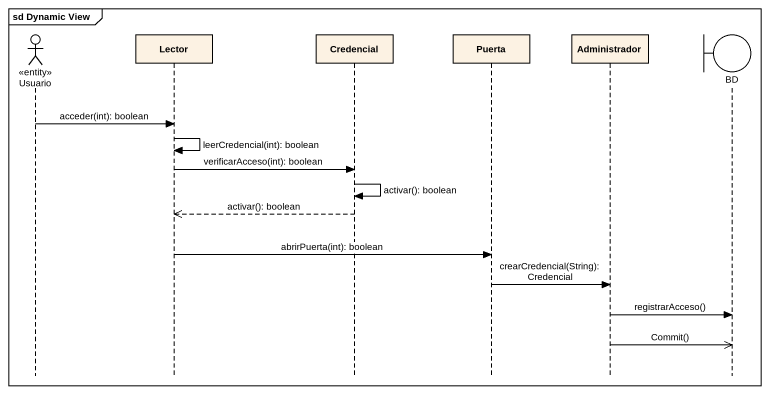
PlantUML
@startuml
mainframe sd Dynamic View
hide footbox
actor Usuario <<entity>>
participant Lector
participant Credencial
participant Puerta
participant Administrador
boundary BD

Usuario -> Lector : acceder(int): boolean
Lector -> Lector : leerCredencial(int): boolean
Lector -> Credencial : verificarAcceso(int): boolean
Credencial -> Credencial : activar(): boolean
Credencial -->> Lector : activar(): boolean
Lector -> Puerta : abrirPuerta(int): boolean
Puerta -> Administrador : crearCredencial(String): Credencial
Administrador -> BD : registrarAcceso()
Administrador ->> BD : Commit()
@enduml
